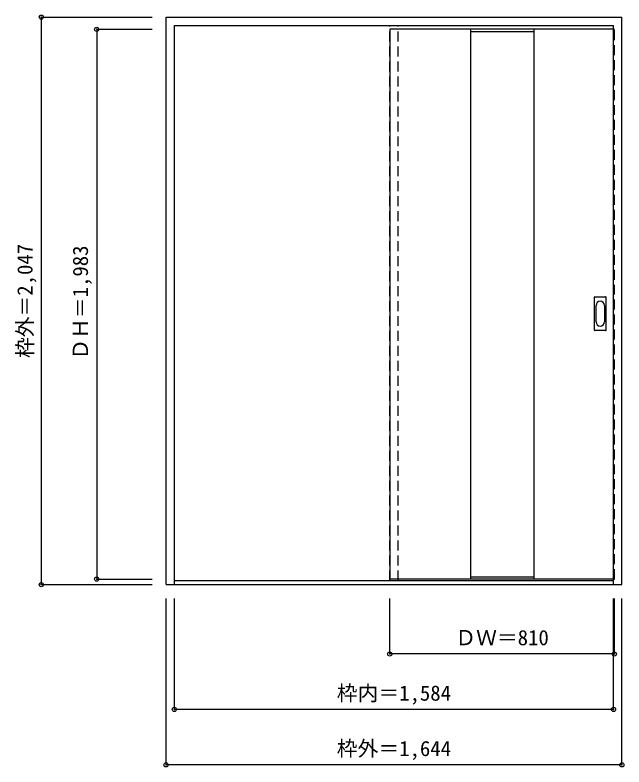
# Model space of a CAD drawing. Units: millimetres, scale not verified. Extents: x -1406 to 790, y -1283 to 1429.
import ezdxf
from ezdxf.enums import TextEntityAlignment as Align

# ---------------------------------------------------------------- set-up
doc = ezdxf.new("R2010")
doc.units = ezdxf.units.MM
doc.header["$LTSCALE"] = 30
doc.header["$PDMODE"] = 32
doc.header["$PDSIZE"] = 15
doc.linetypes.add('DASHED1', pattern=[1.8, 1.2, -0.6])
doc.layers.add('0-0', color=3, linetype='Continuous')
doc.layers.add('0-1_寸法', color=7, linetype='Continuous')
doc.styles.add('ＭＳ ゴシック', font='')
doc.styles.get('ＭＳ ゴシック').set_extended_font_data('MS Gothic')

msp = doc.modelspace()

# ---------------------------------------------------------------- linework, layer by layer
at = {"layer": '0-0'}
for p, q in [((-861.1, -625.11), (-861.1, 1421.89)), ((-861.1, 1421.89), (782.9, 1421.89)), ((782.9, -625.11), (782.9, 1421.89)), ((-831.1, -625.11), (-831.1, 1391.89)), ((-831.1, 1391.89), (752.9, 1391.89)), ((752.9, -625.11), (752.9, 1391.89)), ((-54.1, 1377.89), (-54.1, -605.11)), ((752.9, 1377.89), (-54.1, 1377.89)), ((236.9, 1377.89), (236.9, -605.11)), ((464.9, 1377.89), (464.9, -605.11)), ((683.9, 292.89), (683.9, 411.89)), ((685.4, 413.39), (724.4, 413.39)), ((725.9, 292.89), (725.9, 411.89)), ((724.4, 291.39), (685.4, 291.39)), ((-831.1, -610.11), (752.9, -610.11)), ((752.9, -605.11), (-54.1, -605.11)), ((-861.1, -625.11), (782.9, -625.11))]:
    msp.add_line(p, q, dxfattribs=at)
at = {"layer": '0-0', "color": 4, "linetype": 'DASHED1'}
for p, q in [((-54.1, -610.11), (-54.1, 1391.89)), ((-24.1, -610.11), (-24.1, 1391.89)), ((-54.1, 1377.89), (-54.1, 1373.89)), ((752.9, 1377.89), (755.9, 1377.89))]:
    msp.add_line(p, q, dxfattribs=at)
at = {"layer": '0-0', "color": 7}
for p, q in [((236.9, 1369.89), (464.9, 1369.89)), ((689.9, 322.79), (689.9, 381.99)), ((719.9, 381.99), (719.9, 322.79)), ((236.9, -597.11), (464.9, -597.11))]:
    msp.add_line(p, q, dxfattribs=at)
at = {"layer": '0-0', "color": 4, "linetype": 'DASHED1'}
msp.add_lwpolyline([(752.9, -605.11), (755.9, -605.11), (755.9, 1377.89)], dxfattribs=at)
at = {"layer": '0-0'}
for centre, start, end in [((685.4, 411.89), 90, 180), ((724.4, 411.89), 0, 90), ((685.4, 292.89), 180, 270), ((724.4, 292.89), 270, 0)]:
    msp.add_arc(centre, 1.5, start, end, dxfattribs=at)
at = {"layer": '0-0', "color": 7}
for centre, start, end in [((704.9, 381.99), 0, 180), ((704.9, 322.79), 180, 0)]:
    msp.add_arc(centre, 15, start, end, dxfattribs=at)
at = {"layer": '0-1_寸法', "color": 4}
for p, q in [((-1311.1, 1421.89), (-1311.1, -625.11)), ((-1311.1, 1421.89), (-911.1, 1421.89)), ((-1111.1, 1377.89), (-1111.1, -605.11)), ((-1111.1, 1377.89), (-911.1, 1377.89)), ((-1111.1, -605.11), (-911.1, -605.11)), ((-1311.1, -625.11), (-911.1, -625.11)), ((-54.1, -875.11), (-54.1, -675.11)), ((752.9, -1075.11), (752.9, -675.11)), ((755.9, -875.11), (755.9, -675.11)), ((782.9, -1275.11), (782.9, -675.11)), ((755.9, -875.11), (-54.1, -875.11))]:
    msp.add_line(p, q, dxfattribs=at)
for points in [[(782.9, -1275.11), (-861.1, -1275.11), (-861.1, -675.11)], [(752.9, -1075.11), (-831.1, -1075.11), (-831.1, -675.11)]]:
    msp.add_lwpolyline(points, dxfattribs=at)
at = {"layer": '0-1_寸法'}
for p in [(-1311.1, 1421.89), (-1111.1, 1377.89), (-1311.1, -625.11), (-1111.1, -605.11), (-54.1, -875.11), (755.9, -875.11), (-831.1, -1075.11), (752.9, -1075.11), (-861.1, -1275.11), (782.9, -1275.11)]:
    msp.add_point(p, dxfattribs=at)

# ---------------------------------------------------------------- texts
at = {"layer": '0-1_寸法', "style": 'ＭＳ ゴシック'}
for s, p in [('枠外＝2,047', (-1326.1, 192.14)), ('ＤＨ＝1,983', (-1126.1, 186.14))]:
    msp.add_text(s, height=54.99, rotation=90, dxfattribs=at).set_placement(p, align=Align.BOTTOM_LEFT)
for s, p in [('ＤＷ＝810', (182.15, -860.11)), ('枠内＝1,584', (-245.35, -1060.11)), ('枠外＝1,644', (-245.35, -1260.11))]:
    msp.add_text(s, height=54.99, dxfattribs=at).set_placement(p, align=Align.BOTTOM_LEFT)

doc.saveas('drawing.dxf')
